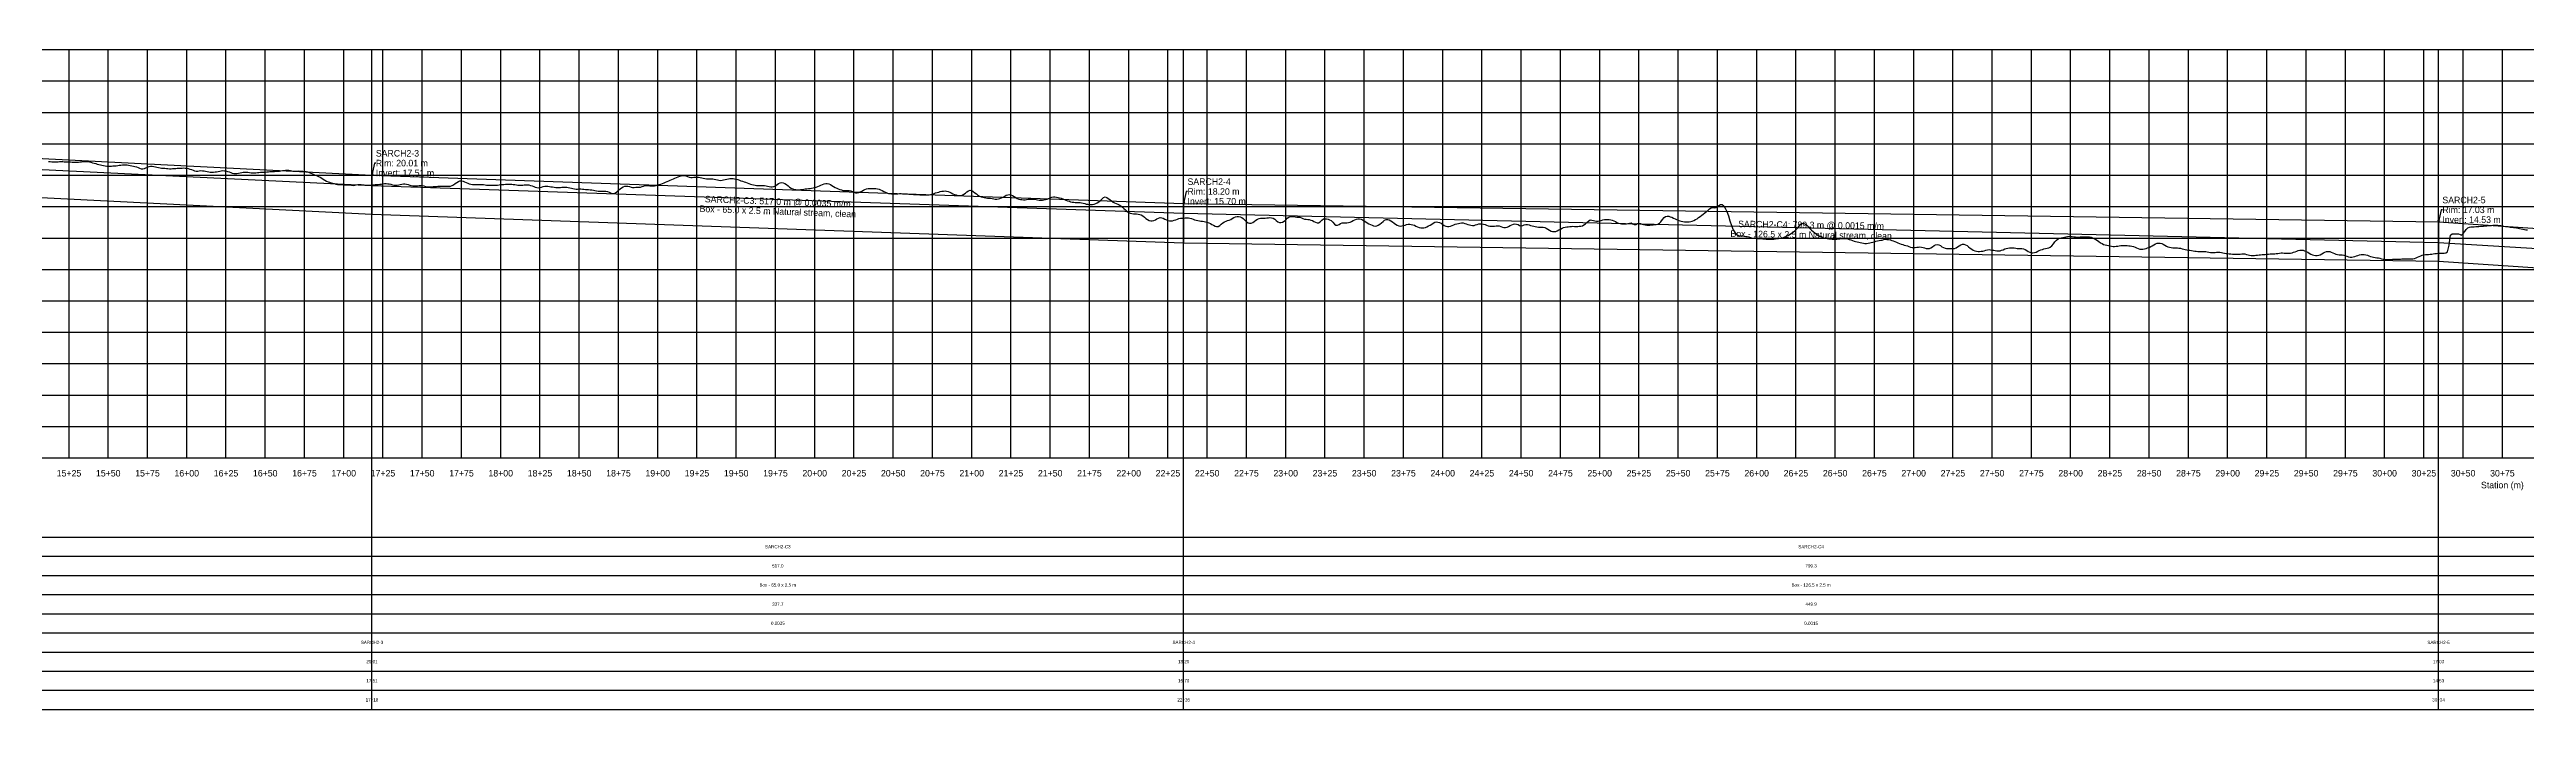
# Model space of a CAD drawing. Extents: x -64 to 6178, y -140 to 291.
# Drawn here: x 1513 to 3090, y -140 to 280 of the extents above; entities that cross this region are included whole.
import ezdxf
from ezdxf.enums import TextEntityAlignment as Align

# ---------------------------------------------------------------- set-up
doc = ezdxf.new("R2010")
doc.units = 0
for name, color, linetype in [('Annotation', 7, 'Continuous'), ('Annotation_Table', 254, 'Continuous'), ('Crown', 7, 'Continuous'), ('Grid', 254, 'Continuous'), ('Grid_Text', 7, 'Continuous'), ('Ground_Elevation', 3, 'Continuous'), ('Hydraulic_Grade', 5, 'Continuous'), ('Invert', 7, 'Continuous'), ('Structure', 7, 'Continuous')]:
    doc.layers.add(name, color=color, linetype=linetype)

msp = doc.modelspace()

# ---------------------------------------------------------------- linework, layer by layer
at = {"layer": 'Annotation', "color": 0}
for points in [[(1720.44, 207.7), (1719.7, 207.7), (1718, 200.08)], [(2237.44, 189.64), (2236.7, 189.64), (2235, 182.02)], [(3036.77, 177.94), (3036.03, 177.94), (3034.33, 170.32)]]:
    msp.add_lwpolyline(points, dxfattribs=at)
for points in [[(1718, 200.08), (1717.8, 201.06), (1718.59, 200.88)], [(2235, 182.02), (2234.8, 183), (2235.59, 182.82)], [(3034.33, 170.32), (3034.13, 171.3), (3034.92, 171.12)]]:
    msp.add_lwpolyline(points, close=True, dxfattribs=at)
at = {"layer": 'Annotation_Table', "color": 254}
for points in [[(1718, -140.21), (1718, 280)], [(2235, -140.21), (2235, 280)], [(3034.33, -140.21), (3034.33, 280)], [(-25, -30.48), (6149.95, -30.48)], [(-25, -42.67), (6149.95, -42.67)], [(-25, -54.86), (6149.95, -54.86)], [(-25, -67.06), (6149.95, -67.06)], [(-25, -79.25), (6149.95, -79.25)], [(-25, -91.44), (6149.95, -91.44)], [(-25, -103.63), (6149.95, -103.63)], [(-25, -115.82), (6149.95, -115.82)], [(-25, -128.02), (6149.95, -128.02)], [(-25, -140.21), (6149.95, -140.21)]]:
    msp.add_lwpolyline(points, dxfattribs=at)
at = {"layer": 'Crown', "color": 0}
for points in [[(681, 252.48), (1718, 200.08)], [(1718, 200.08), (1718, 200.08)], [(1718, 200.08), (2235, 182.02)], [(2235, 182.02), (2235, 182.02)], [(2235, 182.02), (3034.33, 170.32)], [(3034.33, 170.32), (3034.33, 170.32)], [(3034.33, 170.32), (3531.32, 137.02)]]:
    msp.add_lwpolyline(points, dxfattribs=at)
at = {"layer": 'Grid', "color": 254}
for points in [[(-25, 280), (6150, 280)], [(1525, 20), (1525, 280)], [(1550, 20), (1550, 280)], [(1575, 20), (1575, 280)], [(1600, 20), (1600, 280)], [(1625, 20), (1625, 280)], [(1650, 20), (1650, 280)], [(1675, 20), (1675, 280)], [(1700, 20), (1700, 280)], [(1725, 20), (1725, 280)], [(1750, 20), (1750, 280)], [(1775, 20), (1775, 280)], [(1800, 20), (1800, 280)], [(1825, 20), (1825, 280)], [(1850, 20), (1850, 280)], [(1875, 20), (1875, 280)], [(1900, 20), (1900, 280)], [(1925, 20), (1925, 280)], [(1950, 20), (1950, 280)], [(1975, 20), (1975, 280)], [(2000, 20), (2000, 280)], [(2025, 20), (2025, 280)], [(2050, 20), (2050, 280)], [(2075, 20), (2075, 280)], [(2100, 20), (2100, 280)], [(2125, 20), (2125, 280)], [(2150, 20), (2150, 280)], [(2175, 20), (2175, 280)], [(2200, 20), (2200, 280)], [(2225, 20), (2225, 280)], [(2250, 20), (2250, 280)], [(2275, 20), (2275, 280)], [(2300, 20), (2300, 280)], [(2325, 20), (2325, 280)], [(2350, 20), (2350, 280)], [(2375, 20), (2375, 280)], [(2400, 20), (2400, 280)], [(2425, 20), (2425, 280)], [(2450, 20), (2450, 280)], [(2475, 20), (2475, 280)], [(2500, 20), (2500, 280)], [(2525, 20), (2525, 280)], [(2550, 20), (2550, 280)], [(2575, 20), (2575, 280)], [(2600, 20), (2600, 280)], [(2625, 20), (2625, 280)], [(2650, 20), (2650, 280)], [(2675, 20), (2675, 280)], [(2700, 20), (2700, 280)], [(2725, 20), (2725, 280)], [(2750, 20), (2750, 280)], [(2775, 20), (2775, 280)], [(2800, 20), (2800, 280)], [(2825, 20), (2825, 280)], [(2850, 20), (2850, 280)], [(2875, 20), (2875, 280)], [(2900, 20), (2900, 280)], [(2925, 20), (2925, 280)], [(2950, 20), (2950, 280)], [(2975, 20), (2975, 280)], [(3000, 20), (3000, 280)], [(3025, 20), (3025, 280)], [(3050, 20), (3050, 280)], [(3075, 20), (3075, 280)], [(-25, 260), (6150, 260)], [(-25, 240), (6150, 240)], [(-25, 220), (6150, 220)], [(-25, 200), (6150, 200)], [(-25, 180), (6150, 180)], [(-25, 160), (6150, 160)], [(-25, 140), (6150, 140)], [(-25, 120), (6150, 120)], [(-25, 100), (6150, 100)], [(-25, 80), (6150, 80)], [(-25, 60), (6150, 60)], [(-25, 40), (6150, 40)], [(-25, 20), (6150, 20)]]:
    msp.add_lwpolyline(points, dxfattribs=at)
at = {"layer": 'Ground_Elevation', "color": 3}
msp.add_lwpolyline([(1512, 208.72), (1513, 208.63), (1514, 208.55), (1515, 208.51), (1516, 208.49), (1517, 208.51), (1518, 208.57), (1519, 208.65), (1520, 208.72), (1521, 208.69), (1522, 208.59), (1523, 208.55), (1524, 208.54), (1525, 208.5), (1526, 208.44), (1527, 208.37), (1528, 208.31), (1529, 208.29), (1530, 208.29), (1531, 208.35), (1532, 208.45), (1533, 208.56), (1534, 208.66), (1535, 208.73), (1536, 208.72), (1537, 208.62), (1538, 208.44), (1539, 208.2), (1540, 207.95), (1541, 207.68), (1542, 207.4), (1543, 207.12), (1544, 206.89), (1545, 206.68), (1546, 206.42), (1547, 206.15), (1548, 205.91), (1549, 205.77), (1550, 205.7), (1551, 205.71), (1552, 205.81), (1553, 205.92), (1554, 205.99), (1555, 206.05), (1556, 206.18), (1557, 206.32), (1558, 206.46), (1559, 206.56), (1560, 206.61), (1561, 206.59), (1562, 206.52), (1563, 206.37), (1564, 206.18), (1565, 205.96), (1566, 205.73), (1567, 205.55), (1568, 205.35), (1569, 204.92), (1570, 204.4), (1571, 204.11), (1572, 204.12), (1573, 204.36), (1574, 204.73), (1575, 205.12), (1576, 205.45), (1577, 205.66), (1578, 205.69), (1579, 205.58), (1580, 205.4), (1581, 205.17), (1582, 204.91), (1583, 204.66), (1584, 204.51), (1585, 204.47), (1586, 204.44), (1587, 204.34), (1588, 204.19), (1589, 204.11), (1590, 204.12), (1591, 204.16), (1592, 204.21), (1593, 204.29), (1594, 204.42), (1595, 204.54), (1596, 204.54), (1597, 204.53), (1598, 204.58), (1599, 204.57), (1600, 204.42), (1601, 204.17), (1602, 203.88), (1603, 203.54), (1604, 203.18), (1605, 202.85), (1606, 202.65), (1607, 202.66), (1608, 202.81), (1609, 202.89), (1610, 202.87), (1611, 202.72), (1612, 202.49), (1613, 202.25), (1614, 202.06), (1615, 201.93), (1616, 201.89), (1617, 201.98), (1618, 202.09), (1619, 202.23), (1620, 202.42), (1621, 202.61), (1622, 202.81), (1623, 202.89), (1624, 202.84), (1625, 202.69), (1626, 202.44), (1627, 202.07), (1628, 201.65), (1629, 201.3), (1630, 201.11), (1631, 201.09), (1632, 201.17), (1633, 201.33), (1634, 201.51), (1635, 201.72), (1636, 201.87), (1637, 201.95), (1638, 201.95), (1639, 201.88), (1640, 201.71), (1641, 201.57), (1642, 201.52), (1643, 201.54), (1644, 201.57), (1645, 201.63), (1646, 201.72), (1647, 201.83), (1648, 201.9), (1649, 201.94), (1650, 201.97), (1651, 202.04), (1652, 202.14), (1653, 202.26), (1654, 202.36), (1655, 202.41), (1656, 202.44), (1657, 202.5), (1658, 202.58), (1659, 202.66), (1660, 202.76), (1661, 202.91), (1662, 203.07), (1663, 203.18), (1664, 203.2), (1665, 203.13), (1666, 202.99), (1667, 202.8), (1668, 202.61), (1669, 202.58), (1670, 202.62), (1671, 202.68), (1672, 202.66), (1673, 202.59), (1674, 202.5), (1675, 202.42), (1676, 202.31), (1677, 202.08), (1678, 201.74), (1679, 201.31), (1680, 200.81), (1681, 200.36), (1682, 199.95), (1683, 199.56), (1684, 199.14), (1685, 198.65), (1686, 198.07), (1687, 197.44), (1688, 196.83), (1689, 196.29), (1690, 195.84), (1691, 195.48), (1692, 195.19), (1693, 194.95), (1694, 194.67), (1695, 194.37), (1696, 194.14), (1697, 194.03), (1698, 194), (1699, 193.97), (1700, 193.94), (1701, 193.94), (1702, 193.96), (1703, 193.91), (1704, 193.77), (1705, 193.59), (1706, 193.52), (1707, 193.61), (1708, 193.83), (1709, 194.02), (1710, 194.11), (1711, 194.06), (1712, 193.94), (1713, 193.82), (1714, 193.73), (1715, 193.65), (1716, 193.61), (1717, 193.65), (1718, 193.78), (1719, 193.9), (1720, 193.99), (1721, 194.04), (1722, 194.09), (1723, 194.21), (1724, 194.38), (1725, 194.53), (1726, 194.61), (1727, 194.62), (1728, 194.55), (1729, 194.42), (1730, 194.21), (1731, 193.96), (1732, 193.72), (1733, 193.57), (1734, 193.58), (1735, 193.76), (1736, 194.04), (1737, 194.33), (1738, 194.51), (1739, 194.52), (1740, 194.38), (1741, 194.11), (1742, 193.75), (1743, 193.41), (1744, 193.2), (1745, 193.17), (1746, 193.23), (1747, 193.32), (1748, 193.38), (1749, 193.4), (1750, 193.33), (1751, 193.15), (1752, 192.9), (1753, 192.67), (1754, 192.54), (1755, 192.54), (1756, 192.6), (1757, 192.69), (1758, 192.79), (1759, 192.88), (1760, 192.95), (1761, 192.99), (1762, 192.99), (1763, 192.96), (1764, 192.96), (1765, 192.95), (1766, 192.93), (1767, 192.95), (1768, 193.04), (1769, 193.34), (1770, 193.88), (1771, 194.62), (1772, 195.39), (1773, 195.99), (1774, 196.37), (1775, 196.5), (1776, 196.29), (1777, 195.8), (1778, 195.25), (1779, 194.83), (1780, 194.54), (1781, 194.33), (1782, 194.17), (1783, 194.11), (1784, 194.11), (1785, 194.11), (1786, 194.07), (1787, 194.02), (1788, 194), (1789, 193.98), (1790, 193.89), (1791, 193.75), (1792, 193.7), (1793, 193.72), (1794, 193.73), (1795, 193.67), (1796, 193.6), (1797, 193.61), (1798, 193.75), (1799, 193.92), (1800, 194.03), (1801, 194.09), (1802, 194.15), (1803, 194.19), (1804, 194.22), (1805, 194.23), (1806, 194.23), (1807, 194.2), (1808, 194.13), (1809, 194.01), (1810, 193.87), (1811, 193.71), (1812, 193.61), (1813, 193.59), (1814, 193.7), (1815, 193.84), (1816, 193.95), (1817, 193.94), (1818, 193.8), (1819, 193.53), (1820, 193.14), (1821, 192.71), (1822, 192.31), (1823, 192.07), (1824, 192.03), (1825, 192.18), (1826, 192.45), (1827, 192.73), (1828, 192.93), (1829, 192.99), (1830, 192.94), (1831, 192.82), (1832, 192.67), (1833, 192.5), (1834, 192.35), (1835, 192.25), (1836, 192.23), (1837, 192.23), (1838, 192.25), (1839, 192.28), (1840, 192.34), (1841, 192.37), (1842, 192.32), (1843, 192.17), (1844, 191.95), (1845, 191.71), (1846, 191.45), (1847, 191.27), (1848, 191.18), (1849, 191.18), (1850, 191.21), (1851, 191.21), (1852, 191.14), (1853, 191.04), (1854, 190.93), (1855, 190.85), (1856, 190.8), (1857, 190.74), (1858, 190.66), (1859, 190.53), (1860, 190.35), (1861, 190.13), (1862, 189.91), (1863, 189.8), (1864, 189.8), (1865, 189.88), (1866, 189.92), (1867, 189.84), (1868, 189.59), (1869, 189.19), (1870, 188.76), (1871, 188.44), (1872, 188.44), (1873, 188.8), (1874, 189.48), (1875, 190.37), (1876, 191.23), (1877, 191.99), (1878, 192.62), (1879, 193), (1880, 193.1), (1881, 192.98), (1882, 192.71), (1883, 192.38), (1884, 192.19), (1885, 192.21), (1886, 192.38), (1887, 192.44), (1888, 192.41), (1889, 192.47), (1890, 192.7), (1891, 193.03), (1892, 193.34), (1893, 193.48), (1894, 193.42), (1895, 193.28), (1896, 193.18), (1897, 193.15), (1898, 193.21), (1899, 193.38), (1900, 193.64), (1901, 193.97), (1902, 194.34), (1903, 194.74), (1904, 195.16), (1905, 195.58), (1906, 195.98), (1907, 196.39), (1908, 196.8), (1909, 197.24), (1910, 197.68), (1911, 198.14), (1912, 198.59), (1913, 199.02), (1914, 199.37), (1915, 199.63), (1916, 199.74), (1917, 199.7), (1918, 199.5), (1919, 199.19), (1920, 198.79), (1921, 198.6), (1922, 198.6), (1923, 198.68), (1924, 198.74), (1925, 198.76), (1926, 198.71), (1927, 198.58), (1928, 198.34), (1929, 198.04), (1930, 197.79), (1931, 197.69), (1932, 197.68), (1933, 197.71), (1934, 197.69), (1935, 197.61), (1936, 197.47), (1937, 197.26), (1938, 197.01), (1939, 196.78), (1940, 196.67), (1941, 196.74), (1942, 196.95), (1943, 197.2), (1944, 197.45), (1945, 197.66), (1946, 197.83), (1947, 197.92), (1948, 197.84), (1949, 197.63), (1950, 197.4), (1951, 197.18), (1952, 196.86), (1953, 196.48), (1954, 196.15), (1955, 195.84), (1956, 195.47), (1957, 195.05), (1958, 194.66), (1959, 194.34), (1960, 194.06), (1961, 193.8), (1962, 193.56), (1963, 193.42), (1964, 193.38), (1965, 193.4), (1966, 193.44), (1967, 193.43), (1968, 193.38), (1969, 193.24), (1970, 193.01), (1971, 192.78), (1972, 192.65), (1973, 192.65), (1974, 192.86), (1975, 193.31), (1976, 193.97), (1977, 194.67), (1978, 195.17), (1979, 195.3), (1980, 195.11), (1981, 194.66), (1982, 193.99), (1983, 193.16), (1984, 192.35), (1985, 191.68), (1986, 191.23), (1987, 190.97), (1988, 190.84), (1989, 190.76), (1990, 190.73), (1991, 190.79), (1992, 190.94), (1993, 191.11), (1994, 191.25), (1995, 191.37), (1996, 191.43), (1997, 191.52), (1998, 191.66), (1999, 191.84), (2000, 192.08), (2001, 192.39), (2002, 192.74), (2003, 193.14), (2004, 193.6), (2005, 194.1), (2006, 194.52), (2007, 194.77), (2008, 194.72), (2009, 194.44), (2010, 194), (2011, 193.45), (2012, 192.85), (2013, 192.24), (2014, 191.74), (2015, 191.32), (2016, 190.94), (2017, 190.58), (2018, 190.33), (2019, 190.25), (2020, 190.28), (2021, 190.3), (2022, 190.21), (2023, 189.98), (2024, 189.63), (2025, 189.2), (2026, 188.84), (2027, 188.71), (2028, 188.9), (2029, 189.35), (2030, 189.92), (2031, 190.49), (2032, 190.96), (2033, 191.31), (2034, 191.52), (2035, 191.6), (2036, 191.58), (2037, 191.54), (2038, 191.54), (2039, 191.49), (2040, 191.35), (2041, 191.07), (2042, 190.68), (2043, 190.21), (2044, 189.68), (2045, 189.14), (2046, 188.72), (2047, 188.44), (2048, 188.3), (2049, 188.23), (2050, 188.2), (2051, 188.19), (2052, 188.21), (2053, 188.23), (2054, 188.25), (2055, 188.26), (2056, 188.22), (2057, 188.16), (2058, 188.09), (2059, 188.03), (2060, 187.97), (2061, 187.91), (2062, 187.83), (2063, 187.73), (2064, 187.67), (2065, 187.63), (2066, 187.6), (2067, 187.54), (2068, 187.5), (2069, 187.49), (2070, 187.5), (2071, 187.5), (2072, 187.52), (2073, 187.59), (2074, 187.77), (2075, 188.05), (2076, 188.38), (2077, 188.69), (2078, 188.98), (2079, 189.29), (2080, 189.57), (2081, 189.78), (2082, 189.91), (2083, 189.94), (2084, 189.82), (2085, 189.53), (2086, 189.12), (2087, 188.66), (2088, 188.2), (2089, 187.78), (2090, 187.42), (2091, 187.16), (2092, 186.99), (2093, 186.98), (2094, 187.27), (2095, 187.85), (2096, 188.55), (2097, 189.3), (2098, 189.97), (2099, 190.45), (2100, 190.29), (2101, 189.63), (2102, 188.84), (2103, 188.13), (2104, 187.35), (2105, 186.7), (2106, 186.26), (2107, 185.95), (2108, 185.7), (2109, 185.54), (2110, 185.46), (2111, 185.39), (2112, 185.27), (2113, 185.09), (2114, 184.89), (2115, 184.79), (2116, 184.83), (2117, 184.96), (2118, 185.17), (2119, 185.48), (2120, 185.97), (2121, 186.61), (2122, 187.18), (2123, 187.57), (2124, 187.65), (2125, 187.47), (2126, 187.08), (2127, 186.51), (2128, 185.82), (2129, 185.13), (2130, 184.68), (2131, 184.49), (2132, 184.43), (2133, 184.37), (2134, 184.33), (2135, 184.46), (2136, 184.68), (2137, 184.78), (2138, 184.82), (2139, 184.78), (2140, 184.63), (2141, 184.43), (2142, 184.24), (2143, 184.12), (2144, 184.09), (2145, 184.16), (2146, 184.31), (2147, 184.52), (2148, 184.81), (2149, 185.16), (2150, 185.56), (2151, 185.96), (2152, 186.31), (2153, 186.26), (2154, 185.99), (2155, 185.78), (2156, 185.57), (2157, 185.3), (2158, 184.97), (2159, 184.57), (2160, 184.16), (2161, 183.75), (2162, 183.4), (2163, 183.12), (2164, 182.9), (2165, 182.76), (2166, 182.7), (2167, 182.68), (2168, 182.65), (2169, 182.54), (2170, 182.38), (2171, 182.14), (2172, 181.88), (2173, 181.63), (2174, 181.44), (2175, 181.33), (2176, 181.32), (2177, 181.43), (2178, 181.65), (2179, 182), (2180, 182.47), (2181, 183.11), (2182, 183.93), (2183, 184.84), (2184, 185.74), (2185, 186.22), (2186, 185.78), (2187, 185.19), (2188, 184.46), (2189, 183.63), (2190, 182.91), (2191, 182.37), (2192, 182.01), (2193, 181.65), (2194, 181.13), (2195, 180.4), (2196, 179.63), (2197, 178.78), (2198, 177.84), (2199, 176.93), (2200, 176.19), (2201, 175.78), (2202, 175.58), (2203, 175.48), (2204, 175.38), (2205, 175.31), (2206, 175.23), (2207, 175.04), (2208, 174.67), (2209, 174.09), (2210, 173.35), (2211, 172.52), (2212, 171.75), (2213, 171.22), (2214, 170.98), (2215, 170.98), (2216, 171.18), (2217, 171.63), (2218, 172.18), (2219, 172.7), (2220, 172.98), (2221, 172.91), (2222, 172.54), (2223, 172.08), (2224, 171.62), (2225, 171.23), (2226, 170.94), (2227, 170.85), (2228, 171), (2229, 171.3), (2230, 171.65), (2231, 172.04), (2232, 172.41), (2233, 172.58), (2234, 172.62), (2235, 172.72), (2236, 172.82), (2237, 172.87), (2238, 172.8), (2239, 172.62), (2240, 172.32), (2241, 171.98), (2242, 171.62), (2243, 171.32), (2244, 171.13), (2245, 170.96), (2246, 170.8), (2247, 170.65), (2248, 170.52), (2249, 170.35), (2250, 170.09), (2251, 169.67), (2252, 169.22), (2253, 168.68), (2254, 168.07), (2255, 167.53), (2256, 167.23), (2257, 167.37), (2258, 167.96), (2259, 168.79), (2260, 169.57), (2261, 170.23), (2262, 170.69), (2263, 171.07), (2264, 171.38), (2265, 171.83), (2266, 172.4), (2267, 172.95), (2268, 173.43), (2269, 173.76), (2270, 173.79), (2271, 173.5), (2272, 172.99), (2273, 172.33), (2274, 171.38), (2275, 170.37), (2276, 169.7), (2277, 169.35), (2278, 169.4), (2279, 169.88), (2280, 170.58), (2281, 171.3), (2282, 171.89), (2283, 172.32), (2284, 172.62), (2285, 172.71), (2286, 172.68), (2287, 172.67), (2288, 172.74), (2289, 172.91), (2290, 173.01), (2291, 172.94), (2292, 172.63), (2293, 171.97), (2294, 171.15), (2295, 170.36), (2296, 169.86), (2297, 169.78), (2298, 170.07), (2299, 170.71), (2300, 171.62), (2301, 172.67), (2302, 173.37), (2303, 173.63), (2304, 173.66), (2305, 173.6), (2306, 173.48), (2307, 173.36), (2308, 173.27), (2309, 173.23), (2310, 172.9), (2311, 172.38), (2312, 172.08), (2313, 171.92), (2314, 171.82), (2315, 171.69), (2316, 171.44), (2317, 171.05), (2318, 170.55), (2319, 170.07), (2320, 169.74), (2321, 169.72), (2322, 170.21), (2323, 171.28), (2324, 172.16), (2325, 172.31), (2326, 172.24), (2327, 171.99), (2328, 171.64), (2329, 171.22), (2330, 170.14), (2331, 168.83), (2332, 168.21), (2333, 168.25), (2334, 168.68), (2335, 169.22), (2336, 169.58), (2337, 169.7), (2338, 169.7), (2339, 169.71), (2340, 169.84), (2341, 170.1), (2342, 170.53), (2343, 171.06), (2344, 171.59), (2345, 171.99), (2346, 172.2), (2347, 172.16), (2348, 171.91), (2349, 171.47), (2350, 170.92), (2351, 170.32), (2352, 169.7), (2353, 169.12), (2354, 168.56), (2355, 168.09), (2356, 167.76), (2357, 167.63), (2358, 167.78), (2359, 168.18), (2360, 168.85), (2361, 169.67), (2362, 170.54), (2363, 171.27), (2364, 171.7), (2365, 171.78), (2366, 171.52), (2367, 171.03), (2368, 170.34), (2369, 169.54), (2370, 168.76), (2371, 168.15), (2372, 167.77), (2373, 167.64), (2374, 167.67), (2375, 167.89), (2376, 168.22), (2377, 168.55), (2378, 168.77), (2379, 168.79), (2380, 168.68), (2381, 168.47), (2382, 168.07), (2383, 167.61), (2384, 167.12), (2385, 166.73), (2386, 166.56), (2387, 166.49), (2388, 166.54), (2389, 166.77), (2390, 167.17), (2391, 167.66), (2392, 168.25), (2393, 168.88), (2394, 169.48), (2395, 169.99), (2396, 170.21), (2397, 170.17), (2398, 169.89), (2399, 169.36), (2400, 168.67), (2401, 168.03), (2402, 167.56), (2403, 167.37), (2404, 167.42), (2405, 167.63), (2406, 167.98), (2407, 168.39), (2408, 168.74), (2409, 169), (2410, 169.29), (2411, 169.55), (2412, 169.65), (2413, 169.58), (2414, 169.31), (2415, 168.97), (2416, 168.63), (2417, 168.36), (2418, 168.12), (2419, 167.97), (2420, 168.03), (2421, 168.31), (2422, 168.68), (2423, 168.95), (2424, 169.03), (2425, 168.98), (2426, 168.86), (2427, 168.62), (2428, 168.25), (2429, 167.85), (2430, 167.58), (2431, 167.46), (2432, 167.48), (2433, 167.58), (2434, 167.72), (2435, 167.83), (2436, 167.73), (2437, 167.4), (2438, 167), (2439, 166.71), (2440, 166.69), (2441, 166.96), (2442, 167.41), (2443, 167.94), (2444, 168.45), (2445, 168.8), (2446, 168.94), (2447, 168.88), (2448, 168.6), (2449, 168.01), (2450, 167.73), (2451, 167.94), (2452, 168.38), (2453, 168.64), (2454, 168.65), (2455, 168.44), (2456, 168.06), (2457, 167.68), (2458, 167.44), (2459, 167.3), (2460, 167.1), (2461, 166.93), (2462, 166.86), (2463, 166.88), (2464, 166.84), (2465, 166.64), (2466, 166.28), (2467, 165.7), (2468, 165.01), (2469, 164.44), (2470, 164.13), (2471, 164.06), (2472, 164.2), (2473, 164.57), (2474, 165.12), (2475, 165.71), (2476, 166.25), (2477, 166.62), (2478, 166.87), (2479, 167.04), (2480, 167.17), (2481, 167.29), (2482, 167.41), (2483, 167.44), (2484, 167.39), (2485, 167.33), (2486, 167.38), (2487, 167.5), (2488, 167.63), (2489, 167.84), (2490, 168.28), (2491, 169.05), (2492, 169.99), (2493, 170.89), (2494, 171.48), (2495, 171.44), (2496, 171.2), (2497, 170.96), (2498, 170.73), (2499, 170.67), (2500, 170.88), (2501, 171.17), (2502, 171.47), (2503, 171.69), (2504, 171.81), (2505, 171.82), (2506, 171.7), (2507, 171.53), (2508, 171.27), (2509, 170.9), (2510, 170.43), (2511, 169.93), (2512, 169.49), (2513, 169.19), (2514, 169.03), (2515, 168.97), (2516, 168.99), (2517, 169.1), (2518, 169.3), (2519, 169.55), (2520, 169.63), (2521, 169.04), (2522, 168.63), (2523, 168.65), (2524, 169.16), (2525, 169.4), (2526, 169.16), (2527, 168.9), (2528, 168.61), (2529, 168.38), (2530, 168.24), (2531, 168.21), (2532, 168.24), (2533, 168.31), (2534, 168.42), (2535, 168.54), (2536, 168.68), (2537, 168.88), (2538, 169.4), (2539, 170.36), (2540, 171.81), (2541, 173.13), (2542, 173.69), (2543, 173.84), (2544, 173.8), (2545, 173.56), (2546, 173.17), (2547, 172.68), (2548, 172.18), (2549, 171.72), (2550, 171.33), (2551, 171.03), (2552, 170.74), (2553, 170.51), (2554, 170.33), (2555, 170.23), (2556, 170.22), (2557, 170.3), (2558, 170.49), (2559, 170.78), (2560, 171.17), (2561, 171.68), (2562, 172.28), (2563, 172.96), (2564, 173.7), (2565, 174.47), (2566, 175.27), (2567, 176.09), (2568, 176.96), (2569, 177.83), (2570, 178.63), (2571, 179.26), (2572, 179.48), (2573, 179.24), (2574, 179.5), (2575, 180.08), (2576, 180.76), (2577, 181.27), (2578, 181.27), (2579, 180.58), (2580, 179.09), (2581, 176.94), (2582, 174.14), (2583, 170.98), (2584, 167.87), (2585, 165.14), (2586, 163.42), (2587, 162.36), (2588, 161.73), (2589, 161.43), (2590, 161.32), (2591, 161.29), (2592, 161.15), (2593, 161.04), (2594, 160.87), (2595, 160.68), (2596, 160.41), (2597, 160.12), (2598, 159.91), (2599, 159.8), (2600, 159.74), (2601, 159.74), (2602, 159.73), (2603, 159.67), (2604, 159.57), (2605, 159.43), (2606, 159.31), (2607, 159.21), (2608, 159.16), (2609, 159.17), (2610, 159.24), (2611, 159.36), (2612, 159.5), (2613, 159.63), (2614, 159.76), (2615, 159.93), (2616, 160.14), (2617, 160.39), (2618, 160.71), (2619, 161.11), (2620, 161.63), (2621, 162.24), (2622, 162.91), (2623, 163.61), (2624, 164.38), (2625, 165.26), (2626, 166.29), (2627, 167.52), (2628, 168.77), (2629, 169.52), (2630, 169.31), (2631, 168.84), (2632, 168.23), (2633, 167.1), (2634, 165.94), (2635, 164.92), (2636, 164.06), (2637, 163.26), (2638, 162.55), (2639, 161.88), (2640, 161.26), (2641, 161.26), (2642, 160.31), (2643, 160.01), (2644, 159.81), (2645, 159.65), (2646, 159.52), (2647, 159.41), (2648, 159.33), (2649, 159.3), (2650, 159.31), (2651, 159.36), (2652, 159.42), (2653, 159.52), (2654, 159.66), (2655, 159.77), (2656, 159.78), (2657, 159.64), (2658, 159.4), (2659, 159.1), (2660, 158.75), (2661, 158.38), (2662, 158.03), (2663, 157.76), (2664, 157.53), (2665, 157.31), (2666, 157.07), (2667, 156.83), (2668, 156.64), (2669, 156.52), (2670, 156.51), (2671, 156.61), (2672, 156.83), (2673, 157.08), (2674, 157.3), (2675, 157.56), (2676, 157.9), (2677, 158.27), (2678, 158.34), (2679, 158.55), (2680, 158.72), (2681, 159.13), (2682, 159.24), (2683, 159.05), (2684, 158.96), (2685, 158.76), (2686, 158.5), (2687, 158.16), (2688, 157.74), (2689, 157.3), (2690, 156.86), (2691, 156.48), (2692, 156.14), (2693, 155.81), (2694, 155.54), (2695, 155.23), (2696, 154.93), (2697, 154.61), (2698, 154.26), (2699, 153.99), (2700, 153.87), (2701, 153.96), (2702, 154.11), (2703, 154.26), (2704, 154.28), (2705, 154.17), (2706, 153.96), (2707, 153.64), (2708, 153.35), (2709, 153.23), (2710, 153.39), (2711, 153.84), (2712, 154.48), (2713, 155.17), (2714, 155.67), (2715, 155.82), (2716, 155.64), (2717, 155.13), (2718, 154.44), (2719, 153.91), (2720, 153.54), (2721, 153.25), (2722, 153.26), (2723, 153.29), (2724, 153.24), (2725, 153.26), (2726, 153.4), (2727, 153.79), (2728, 154.37), (2729, 155.05), (2730, 155.68), (2731, 156.01), (2732, 156.03), (2733, 155.69), (2734, 155.13), (2735, 154.39), (2736, 153.58), (2737, 152.81), (2738, 152.18), (2739, 151.78), (2740, 151.52), (2741, 151.44), (2742, 151.48), (2743, 151.54), (2744, 151.7), (2745, 151.9), (2746, 152.22), (2747, 152.52), (2748, 152.62), (2749, 152.54), (2750, 152.33), (2751, 152.15), (2752, 151.97), (2753, 151.85), (2754, 151.79), (2755, 151.88), (2756, 152.15), (2757, 152.56), (2758, 153.02), (2759, 153.4), (2760, 153.63), (2761, 153.73), (2762, 153.76), (2763, 153.76), (2764, 153.69), (2765, 153.54), (2766, 153.38), (2767, 153.38), (2768, 153.35), (2769, 153.39), (2770, 153.1), (2771, 152.66), (2772, 152.13), (2773, 151.51), (2774, 150.95), (2775, 150.6), (2776, 150.51), (2777, 150.69), (2778, 151.04), (2779, 151.54), (2780, 152.04), (2781, 152.47), (2782, 152.78), (2783, 153.01), (2784, 153.29), (2785, 153.5), (2786, 153.69), (2787, 154.08), (2788, 154.91), (2789, 156.28), (2790, 157.47), (2791, 158.63), (2792, 159.38), (2793, 159.8), (2794, 160.08), (2795, 160.23), (2796, 160.44), (2797, 160.67), (2798, 160.92), (2799, 161.07), (2800, 161.03), (2801, 160.99), (2802, 160.8), (2803, 160.66), (2804, 160.58), (2805, 160.59), (2806, 160.68), (2807, 160.71), (2808, 160.77), (2809, 160.79), (2810, 160.81), (2811, 160.79), (2812, 160.68), (2813, 160.46), (2814, 160.1), (2815, 159.65), (2816, 159.07), (2817, 158.41), (2818, 157.7), (2819, 157.01), (2820, 156.4), (2821, 155.92), (2822, 155.59), (2823, 155.37), (2824, 155.16), (2825, 154.95), (2826, 154.76), (2827, 154.66), (2828, 154.66), (2829, 154.73), (2830, 154.88), (2831, 155.04), (2832, 155.17), (2833, 155.22), (2834, 155.21), (2835, 155.17), (2836, 155.13), (2837, 155.05), (2838, 154.94), (2839, 154.8), (2840, 154.53), (2841, 154.15), (2842, 153.68), (2843, 153.26), (2844, 152.98), (2845, 152.83), (2846, 152.87), (2847, 153.05), (2848, 153.38), (2849, 153.71), (2850, 154.04), (2851, 154.49), (2852, 155.08), (2853, 155.74), (2854, 156.27), (2855, 156.61), (2856, 156.78), (2857, 156.76), (2858, 156.53), (2859, 156.06), (2860, 155.4), (2861, 154.77), (2862, 154.33), (2863, 154.07), (2864, 153.92), (2865, 153.81), (2866, 153.73), (2867, 153.68), (2868, 153.67), (2869, 153.61), (2870, 153.44), (2871, 153.18), (2872, 152.89), (2873, 152.65), (2874, 152.47), (2875, 152.31), (2876, 152.15), (2877, 151.99), (2878, 151.83), (2879, 151.68), (2880, 151.55), (2881, 151.45), (2882, 151.4), (2883, 151.4), (2884, 151.43), (2885, 151.41), (2886, 151.3), (2887, 151.09), (2888, 150.89), (2889, 150.77), (2890, 150.72), (2891, 150.75), (2892, 150.83), (2893, 150.93), (2894, 150.96), (2895, 150.92), (2896, 150.8), (2897, 150.62), (2898, 150.41), (2899, 150.2), (2900, 150.04), (2901, 149.98), (2902, 149.87), (2903, 149.72), (2904, 149.62), (2905, 149.6), (2906, 149.65), (2907, 149.73), (2908, 149.81), (2909, 149.88), (2910, 149.92), (2911, 149.84), (2912, 149.59), (2913, 149.29), (2914, 149), (2915, 148.84), (2916, 148.79), (2917, 148.87), (2918, 149.02), (2919, 149.16), (2920, 149.27), (2921, 149.38), (2922, 149.45), (2923, 149.49), (2924, 149.54), (2925, 149.63), (2926, 149.75), (2927, 149.86), (2928, 149.93), (2929, 149.97), (2930, 150), (2931, 150.08), (2932, 150.22), (2933, 150.38), (2934, 150.48), (2935, 150.49), (2936, 150.43), (2937, 150.35), (2938, 150.3), (2939, 150.32), (2940, 150.43), (2941, 150.65), (2942, 150.94), (2943, 151.27), (2944, 151.63), (2945, 151.98), (2946, 152.25), (2947, 152.32), (2948, 152.2), (2949, 151.89), (2950, 151.46), (2951, 150.97), (2952, 150.36), (2953, 149.79), (2954, 149.34), (2955, 149.05), (2956, 148.9), (2957, 148.86), (2958, 149), (2959, 149.33), (2960, 149.86), (2961, 150.46), (2962, 150.98), (2963, 151.38), (2964, 151.49), (2965, 151.34), (2966, 150.99), (2967, 150.54), (2968, 150.08), (2969, 149.7), (2970, 149.48), (2971, 149.38), (2972, 149.34), (2973, 149.22), (2974, 149.01), (2975, 148.71), (2976, 148.39), (2977, 148.09), (2978, 147.89), (2979, 147.83), (2980, 147.95), (2981, 148.2), (2982, 148.54), (2983, 148.91), (2984, 149.24), (2985, 149.47), (2986, 149.57), (2987, 149.5), (2988, 149.3), (2989, 148.99), (2990, 148.62), (2991, 148.24), (2992, 147.93), (2993, 147.73), (2994, 147.59), (2995, 147.46), (2996, 147.29), (2997, 147.08), (2998, 146.83), (2999, 146.61), (3000, 146.45), (3001, 146.38), (3002, 146.36), (3003, 146.38), (3004, 146.41), (3005, 146.43), (3006, 146.47), (3007, 146.49), (3008, 146.51), (3009, 146.53), (3010, 146.6), (3011, 146.69), (3012, 146.77), (3013, 146.8), (3014, 146.8), (3015, 146.77), (3016, 146.75), (3017, 146.77), (3018, 146.82), (3019, 146.98), (3020, 147.32), (3021, 147.75), (3022, 148.18), (3023, 148.63), (3024, 148.99), (3025, 149.26), (3026, 149.44), (3027, 149.52), (3028, 149.57), (3029, 149.63), (3030, 149.74), (3031, 149.88), (3032, 150.05), (3033, 150.23), (3034, 150.37), (3035, 150.42), (3036, 150.39), (3037, 150.3), (3038, 150.31), (3039, 150.48), (3040, 151.26), (3041, 155.53), (3042, 161.89), (3043, 162.59), (3044, 162.61), (3045, 162.6), (3046, 162.59), (3047, 162.57), (3048, 162.16), (3049, 161.79), (3050, 162.8), (3051, 164.1), (3052, 165.41), (3053, 166.47), (3054, 166.93), (3055, 167.04), (3056, 167.11), (3057, 167.19), (3058, 167.26), (3059, 167.34), (3060, 167.42), (3061, 167.5), (3062, 167.57), (3063, 167.64), (3064, 167.71), (3065, 167.79), (3066, 167.86), (3067, 167.94), (3068, 168.02), (3069, 168.09), (3070, 168.17), (3071, 168.19), (3072, 168.12), (3073, 168), (3074, 167.86), (3075, 167.71), (3076, 167.56), (3077, 167.41), (3078, 167.26), (3079, 167.1), (3080, 166.95), (3081, 166.8), (3082, 166.69), (3083, 166.59), (3084, 166.44), (3085, 166.27), (3086, 166.09), (3087, 165.89), (3088, 165.69), (3089, 165.49), (3090, 165.29), (3091, 165.14)], dxfattribs=at)
at = {"layer": 'Hydraulic_Grade', "color": 5}
for points in [[(681, 243.81), (1718, 193.37)], [(1718, 193.37), (1718, 193.37)], [(1718, 193.37), (2235, 175.74)], [(2235, 175.74), (2235, 175.74)], [(2235, 175.74), (3034.33, 157.13)], [(3034.33, 157.13), (3034.33, 157.13)], [(3034.33, 157.13), (3531.32, 126.98)]]:
    msp.add_lwpolyline(points, dxfattribs=at)
at = {"layer": 'Invert', "color": 0}
for points in [[(681, 227.48), (1718, 175.08)], [(1718, 175.08), (1718, 175.08)], [(1718, 175.08), (2235, 157.02)], [(2235, 157.02), (2235, 157.02)], [(2235, 157.02), (3034.33, 145.32)], [(3034.33, 145.32), (3034.33, 145.32)], [(3034.33, 145.32), (3531.32, 112.02)]]:
    msp.add_lwpolyline(points, dxfattribs=at)
at = {"layer": 'Structure', "color": 0}
for points in [[(1718, 200.08), (1718, 175.08)], [(1718, 200.08), (1718, 175.08)], [(2235, 182.02), (2235, 157.02)], [(2235, 182.02), (2235, 157.02)], [(3034.33, 170.32), (3034.33, 145.32)], [(3034.33, 170.32), (3034.33, 145.32)]]:
    msp.add_lwpolyline(points, dxfattribs=at)

# ---------------------------------------------------------------- texts
at = {"layer": 'Annotation', "color": 0}
for s, height, p in [('SARCH2-3', 4.167, (1720.44, 213.95)), ('Rim: 20.01 m', 4.1667, (1720.44, 207.7)), ('Invert: 17.51 m', 4.1667, (1720.44, 201.45)), ('SARCH2-4', 4.167, (2237.44, 195.89)), ('Rim: 18.20 m', 4.1667, (2237.44, 189.64)), ('Invert: 15.70 m', 4.1667, (2237.44, 183.39)), ('SARCH2-5', 4.167, (3036.77, 184.19)), ('Rim: 17.03 m', 4.1667, (3036.77, 177.94)), ('Invert: 14.53 m', 4.1667, (3036.77, 171.69))]:
    msp.add_text(s, height=height, dxfattribs=at).set_placement(p, align=Align.MIDDLE_LEFT)
for s, rotation, p in [('Box - 65.0 x 2.5 m Natural stream, clean', 357.99934, (1976.5, 176.94)), ('SARCH2-C3: 517.0 m @ 0.0035 m/m', 357.99934, (1976.5, 183.19)), ('Box - 126.5 x 2.5 m Natural stream, clean', 359.16141, (2634.67, 162.06)), ('SARCH2-C4: 799.3 m @ 0.0015 m/m', 359.16141, (2634.67, 168.31))]:
    msp.add_text(s, height=4.1667, rotation=rotation, dxfattribs=at).set_placement(p, align=Align.MIDDLE_CENTER)
at = {"layer": 'Annotation_Table', "color": 0}
for s, height, p in [('SARCH2-C3', 2.083, (1976.5, -36.58)), ('SARCH2-C4', 2.083, (2634.67, -36.58)), ('Box - 65.0 x 2.5 m', 2.0833, (1976.5, -60.96)), ('517.0', 2.083, (1976.5, -48.77)), ('Box - 126.5 x 2.5 m', 2.0833, (2634.67, -60.96)), ('799.3', 2.083, (2634.67, -48.77)), ('337.7', 2.083, (1976.5, -73.15)), ('449.9', 2.083, (2634.67, -73.15)), ('0.0035', 2.083, (1976.5, -85.34)), ('0.0015', 2.083, (2634.67, -85.34)), ('SARCH2-3', 2.083, (1718, -97.54)), ('20.01', 2.083, (1718, -109.73)), ('SARCH2-4', 2.083, (2235, -97.54)), ('18.20', 2.083, (2235, -109.73)), ('SARCH2-5', 2.083, (3034.33, -97.54)), ('17.03', 2.083, (3034.33, -109.73)), ('17.51', 2.083, (1718, -121.92)), ('15.70', 2.083, (2235, -121.92)), ('14.53', 2.083, (3034.33, -121.92)), ('17+18', 2.083, (1718, -134.11)), ('22+35', 2.083, (2235, -134.11)), ('30+34', 2.083, (3034.33, -134.11))]:
    msp.add_text(s, height=height, dxfattribs=at).set_placement(p, align=Align.MIDDLE_CENTER)
at = {"layer": 'Grid_Text', "color": 0}
for s, height, p in [('15+25', 4.167, (1525, 12.3)), ('15+50', 4.167, (1550, 12.3)), ('15+75', 4.167, (1575, 12.3)), ('16+00', 4.167, (1600, 12.3)), ('16+25', 4.167, (1625, 12.3)), ('16+50', 4.167, (1650, 12.3)), ('16+75', 4.167, (1675, 12.3)), ('17+00', 4.167, (1700, 12.3)), ('17+25', 4.167, (1725, 12.3)), ('17+50', 4.167, (1750, 12.3)), ('17+75', 4.167, (1775, 12.3)), ('18+00', 4.167, (1800, 12.3)), ('18+25', 4.167, (1825, 12.3)), ('18+50', 4.167, (1850, 12.3)), ('18+75', 4.167, (1875, 12.3)), ('19+00', 4.167, (1900, 12.3)), ('19+25', 4.167, (1925, 12.3)), ('19+50', 4.167, (1950, 12.3)), ('19+75', 4.167, (1975, 12.3)), ('20+00', 4.167, (2000, 12.3)), ('20+25', 4.167, (2025, 12.3)), ('20+50', 4.167, (2050, 12.3)), ('20+75', 4.167, (2075, 12.3)), ('21+00', 4.167, (2100, 12.3)), ('21+25', 4.167, (2125, 12.3)), ('21+50', 4.167, (2150, 12.3)), ('21+75', 4.167, (2175, 12.3)), ('22+00', 4.167, (2200, 12.3)), ('22+25', 4.167, (2225, 12.3)), ('22+50', 4.167, (2250, 12.3)), ('22+75', 4.167, (2275, 12.3)), ('23+00', 4.167, (2300, 12.3)), ('23+25', 4.167, (2325, 12.3)), ('23+50', 4.167, (2350, 12.3)), ('23+75', 4.167, (2375, 12.3)), ('24+00', 4.167, (2400, 12.3)), ('24+25', 4.167, (2425, 12.3)), ('24+50', 4.167, (2450, 12.3)), ('24+75', 4.167, (2475, 12.3)), ('25+00', 4.167, (2500, 12.3)), ('25+25', 4.167, (2525, 12.3)), ('25+50', 4.167, (2550, 12.3)), ('25+75', 4.167, (2575, 12.3)), ('26+00', 4.167, (2600, 12.3)), ('26+25', 4.167, (2625, 12.3)), ('26+50', 4.167, (2650, 12.3)), ('26+75', 4.167, (2675, 12.3)), ('27+00', 4.167, (2700, 12.3)), ('27+25', 4.167, (2725, 12.3)), ('27+50', 4.167, (2750, 12.3)), ('27+75', 4.167, (2775, 12.3)), ('28+00', 4.167, (2800, 12.3)), ('28+25', 4.167, (2825, 12.3)), ('28+50', 4.167, (2850, 12.3)), ('28+75', 4.167, (2875, 12.3)), ('29+00', 4.167, (2900, 12.3)), ('29+25', 4.167, (2925, 12.3)), ('29+50', 4.167, (2950, 12.3)), ('29+75', 4.167, (2975, 12.3)), ('30+00', 4.167, (3000, 12.3)), ('30+25', 4.167, (3025, 12.3)), ('30+50', 4.167, (3050, 12.3)), ('Station (m)', 4.1667, (3075, 4.76)), ('30+75', 4.167, (3075, 12.3))]:
    msp.add_text(s, height=height, dxfattribs=at).set_placement(p, align=Align.TOP_CENTER)

doc.saveas('drawing.dxf')
